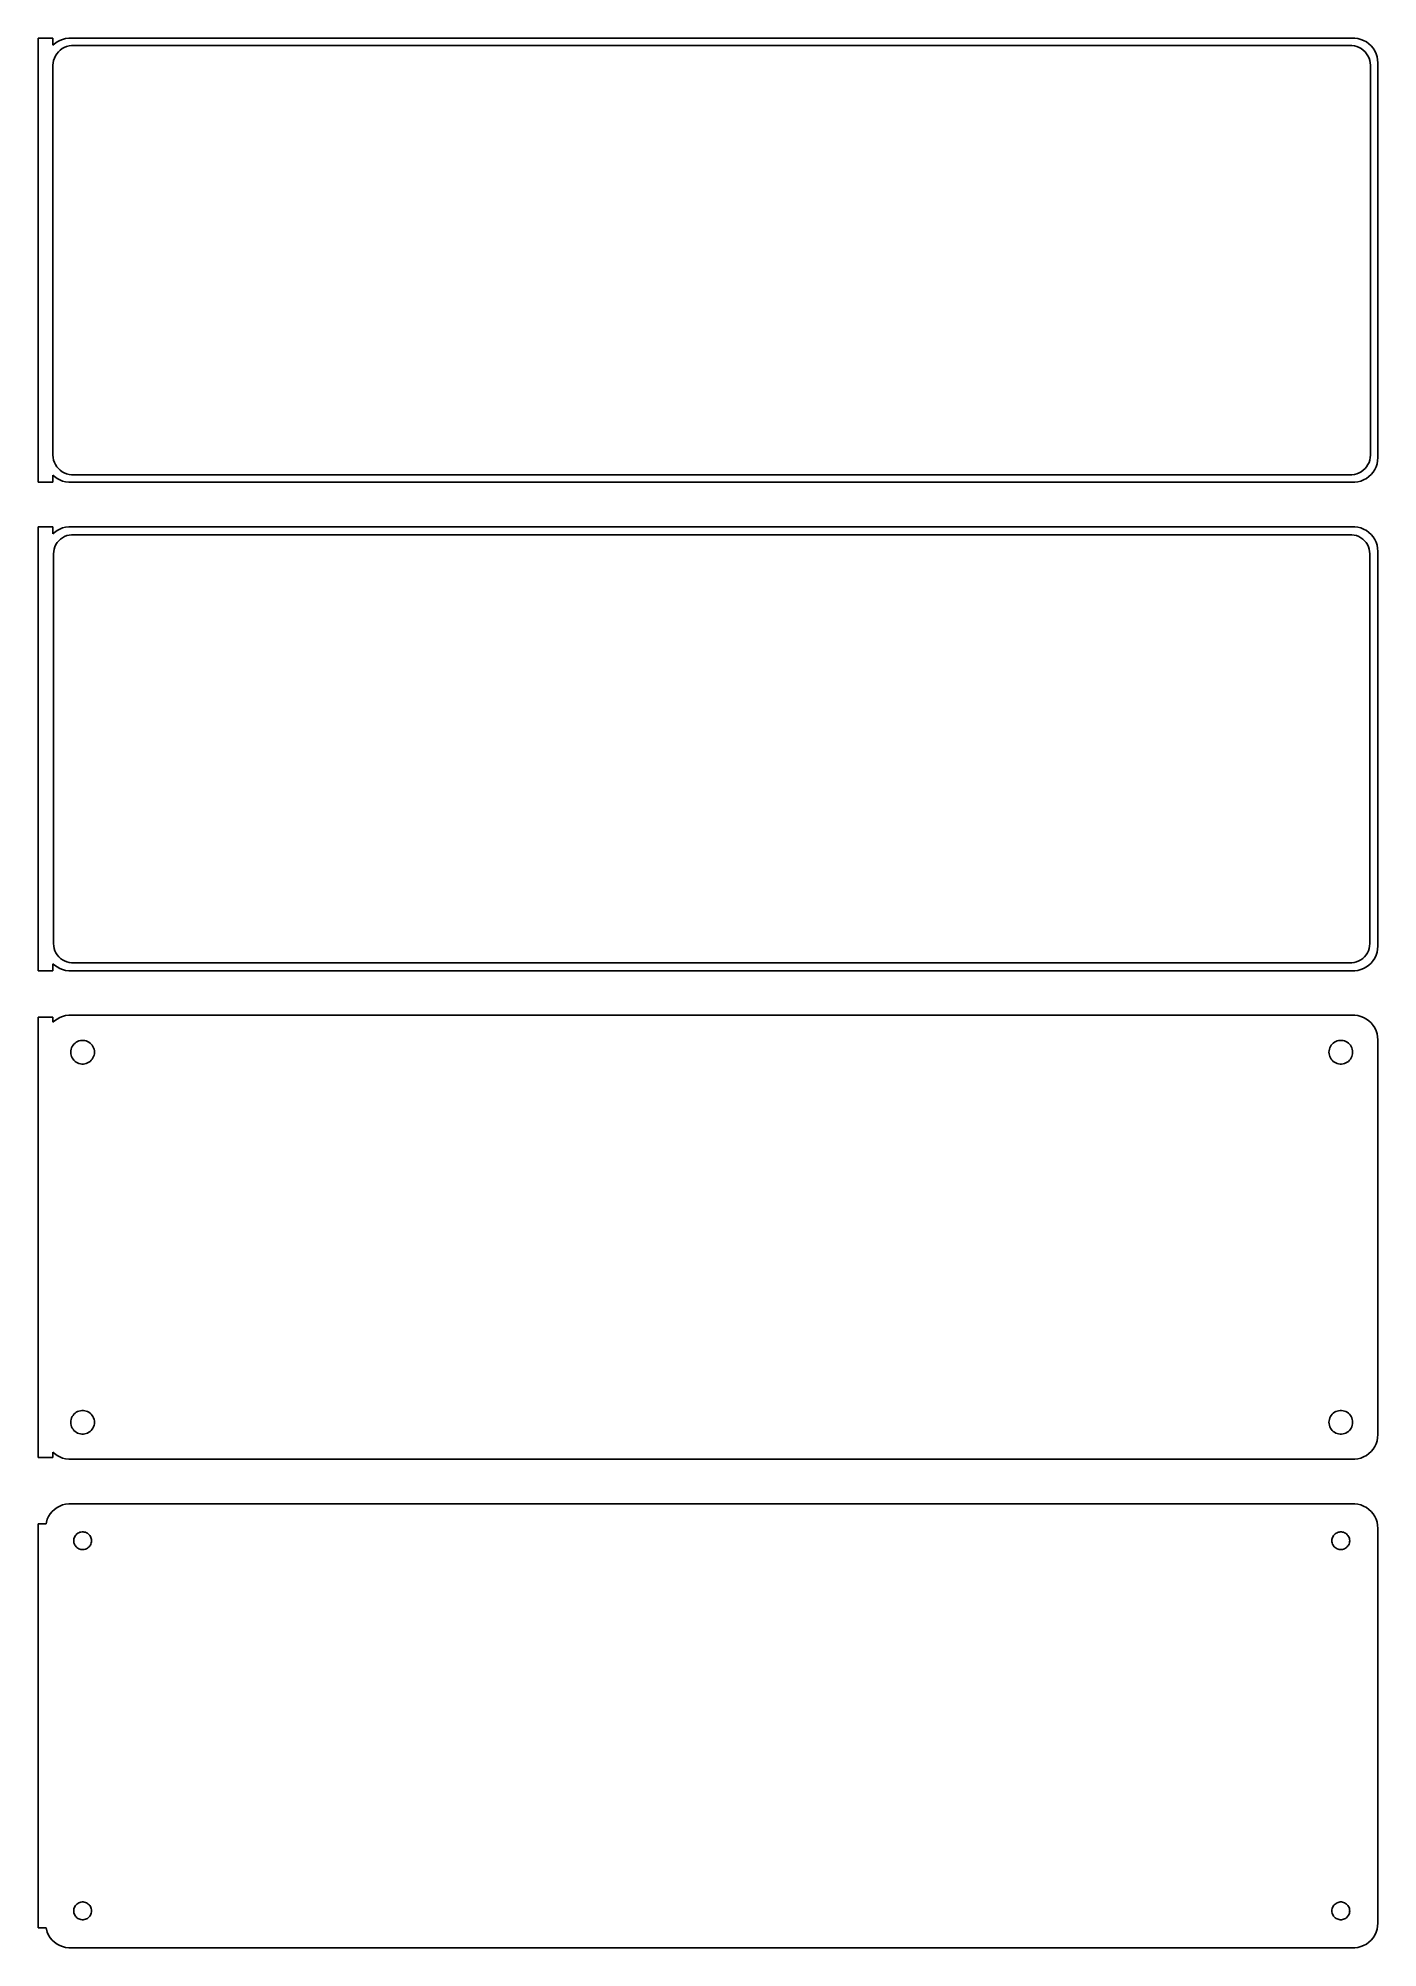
# Model space of a CAD drawing. Header units: metres. Extents: x -136 to 135, y 252 to 639.
import ezdxf

# ---------------------------------------------------------------- set-up
doc = ezdxf.new("R2010")
doc.units = ezdxf.units.M

msp = doc.modelspace()

# ---------------------------------------------------------------- linework, layer by layer
for p, q in [((-133.5, 638.99), (-136.5, 638.99)), ((-136.5, 638.99), (-136.5, 549.01)), ((-133.5, 637.559), (-133.5, 638.99)), ((-132.129, 638.524), (-132.679, 638.222)), ((-131.545, 638.755), (-132.129, 638.524)), ((-130.937, 638.911), (-131.545, 638.755)), ((-130.314, 638.99), (-130.937, 638.911)), ((130.314, 638.99), (-130.314, 638.99)), ((130.937, 638.911), (130.314, 638.99)), ((131.545, 638.755), (130.937, 638.911)), ((132.129, 638.524), (131.545, 638.755)), ((132.679, 638.222), (132.129, 638.524)), ((-133.187, 637.853), (-133.5, 637.559)), ((-133.374, 634.495), (-133.219, 634.972)), ((-133.219, 634.972), (-133.005, 635.427)), ((-132.679, 638.222), (-133.187, 637.853)), ((-133.005, 635.427), (-132.736, 635.851)), ((-132.736, 635.851), (-132.416, 636.238)), ((-132.416, 636.238), (-132.05, 636.582)), ((-132.05, 636.582), (-131.643, 636.877)), ((-131.643, 636.877), (-131.203, 637.119)), ((-131.203, 637.119), (-130.736, 637.304)), ((-130.736, 637.304), (-130.25, 637.429)), ((-130.25, 637.429), (-129.751, 637.492)), ((-129.751, 637.492), (129.751, 637.492)), ((129.751, 637.492), (130.25, 637.429)), ((130.25, 637.429), (130.736, 637.304)), ((130.736, 637.304), (131.203, 637.119)), ((131.203, 637.119), (131.643, 636.877)), ((131.643, 636.877), (132.05, 636.582)), ((132.05, 636.582), (132.416, 636.238)), ((132.416, 636.238), (132.736, 635.851)), ((133.187, 637.853), (132.679, 638.222)), ((132.736, 635.851), (133.005, 635.427)), ((133.005, 635.427), (133.219, 634.972)), ((133.645, 637.423), (133.187, 637.853)), ((133.219, 634.972), (133.374, 634.495)), ((134.045, 636.939), (133.645, 637.423)), ((134.382, 636.409), (134.045, 636.939)), ((134.649, 635.841), (134.382, 636.409)), ((134.843, 635.243), (134.649, 635.841)), ((134.961, 634.627), (134.843, 635.243)), ((-133.5, 633.5), (-133.468, 634.001)), ((-133.5, 554.5), (-133.5, 633.5)), ((-133.468, 634.001), (-133.374, 634.495)), ((133.374, 634.495), (133.468, 634.001)), ((133.468, 634.001), (133.5, 633.5)), ((133.5, 633.5), (133.5, 554.5)), ((135, 634), (134.961, 634.627)), ((135, 554), (135, 634)), ((-133.468, 553.999), (-133.5, 554.5)), ((-133.374, 553.505), (-133.468, 553.999)), ((-133.219, 553.028), (-133.374, 553.505)), ((133.374, 553.505), (133.219, 553.028)), ((133.468, 553.999), (133.374, 553.505)), ((133.5, 554.5), (133.468, 553.999)), ((134.961, 553.373), (135, 554)), ((-133.5, 550.441), (-133.187, 550.147)), ((-133.5, 549.01), (-133.5, 550.441)), ((-133.005, 552.573), (-133.219, 553.028)), ((-133.187, 550.147), (-132.679, 549.778)), ((-132.736, 552.149), (-133.005, 552.573)), ((-132.416, 551.762), (-132.736, 552.149)), ((-132.679, 549.778), (-132.129, 549.476)), ((-132.05, 551.418), (-132.416, 551.762)), ((-131.643, 551.123), (-132.05, 551.418)), ((-131.203, 550.881), (-131.643, 551.123)), ((-130.736, 550.696), (-131.203, 550.881)), ((-130.25, 550.571), (-130.736, 550.696)), ((-129.751, 550.508), (-130.25, 550.571)), ((129.751, 550.508), (-129.751, 550.508)), ((130.25, 550.571), (129.751, 550.508)), ((130.736, 550.696), (130.25, 550.571)), ((131.203, 550.881), (130.736, 550.696)), ((131.643, 551.123), (131.203, 550.881)), ((132.05, 551.418), (131.643, 551.123)), ((132.416, 551.762), (132.05, 551.418)), ((132.129, 549.476), (132.679, 549.778)), ((132.736, 552.149), (132.416, 551.762)), ((132.679, 549.778), (133.187, 550.147)), ((133.005, 552.573), (132.736, 552.149)), ((133.219, 553.028), (133.005, 552.573)), ((133.187, 550.147), (133.645, 550.577)), ((133.645, 550.577), (134.045, 551.061)), ((134.045, 551.061), (134.382, 551.591)), ((134.382, 551.591), (134.649, 552.159)), ((134.649, 552.159), (134.843, 552.757)), ((134.843, 552.757), (134.961, 553.373)), ((-136.5, 549.01), (-133.5, 549.01)), ((-132.129, 549.476), (-131.545, 549.245)), ((-131.545, 549.245), (-130.937, 549.089)), ((-130.937, 549.089), (-130.314, 549.01)), ((-130.314, 549.01), (130.314, 549.01)), ((130.314, 549.01), (130.937, 549.089)), ((130.937, 549.089), (131.545, 549.245)), ((131.545, 549.245), (132.129, 549.476)), ((-133.5, 539.99), (-136.5, 539.99)), ((-136.5, 539.99), (-136.5, 450.01)), ((-133.5, 538.559), (-133.5, 539.99)), ((-133.187, 538.853), (-133.5, 538.559)), ((-132.679, 539.222), (-133.187, 538.853)), ((-132.129, 539.524), (-132.679, 539.222)), ((-131.545, 539.755), (-132.129, 539.524)), ((-131.575, 537.77), (-131.149, 538.004)), ((-130.937, 539.911), (-131.545, 539.755)), ((-131.149, 538.004), (-130.697, 538.183)), ((-130.314, 539.99), (-130.937, 539.911)), ((-130.697, 538.183), (-130.226, 538.304)), ((130.314, 539.99), (-130.314, 539.99)), ((-130.226, 538.304), (-129.743, 538.365)), ((-129.743, 538.365), (129.743, 538.365)), ((129.743, 538.365), (130.226, 538.304)), ((130.226, 538.304), (130.697, 538.183)), ((130.937, 539.911), (130.314, 539.99)), ((130.697, 538.183), (131.149, 538.004)), ((131.545, 539.755), (130.937, 539.911)), ((131.149, 538.004), (131.575, 537.77)), ((132.129, 539.524), (131.545, 539.755)), ((132.679, 539.222), (132.129, 539.524)), ((133.187, 538.853), (132.679, 539.222)), ((133.645, 538.423), (133.187, 538.853)), ((134.045, 537.939), (133.645, 538.423)), ((134.382, 537.409), (134.045, 537.939)), ((-133.373, 534.5), (-133.342, 534.985)), ((-133.373, 455.5), (-133.373, 534.5)), ((-133.342, 534.985), (-133.251, 535.463)), ((-133.251, 535.463), (-133.101, 535.926)), ((-133.101, 535.926), (-132.894, 536.366)), ((-132.894, 536.366), (-132.633, 536.776)), ((-132.633, 536.776), (-132.323, 537.151)), ((-132.323, 537.151), (-131.969, 537.484)), ((-131.969, 537.484), (-131.575, 537.77)), ((131.575, 537.77), (131.969, 537.484)), ((131.969, 537.484), (132.323, 537.151)), ((132.323, 537.151), (132.633, 536.776)), ((132.633, 536.776), (132.894, 536.366)), ((132.894, 536.366), (133.101, 535.926)), ((133.101, 535.926), (133.251, 535.463)), ((133.251, 535.463), (133.342, 534.985)), ((133.342, 534.985), (133.373, 534.5)), ((133.373, 534.5), (133.373, 455.5)), ((134.649, 536.841), (134.382, 537.409)), ((134.843, 536.243), (134.649, 536.841)), ((134.961, 535.627), (134.843, 536.243)), ((135, 535), (134.961, 535.627)), ((135, 455), (135, 535)), ((-133.342, 455.015), (-133.373, 455.5)), ((-133.251, 454.537), (-133.342, 455.015)), ((-133.101, 454.074), (-133.251, 454.537)), ((-132.894, 453.634), (-133.101, 454.074)), ((-132.633, 453.224), (-132.894, 453.634)), ((-132.323, 452.849), (-132.633, 453.224)), ((-131.969, 452.516), (-132.323, 452.849)), ((132.323, 452.849), (131.969, 452.516)), ((132.633, 453.224), (132.323, 452.849)), ((132.894, 453.634), (132.633, 453.224)), ((133.101, 454.074), (132.894, 453.634)), ((133.251, 454.537), (133.101, 454.074)), ((133.342, 455.015), (133.251, 454.537)), ((133.373, 455.5), (133.342, 455.015)), ((134.382, 452.591), (134.649, 453.159)), ((134.649, 453.159), (134.843, 453.757)), ((134.843, 453.757), (134.961, 454.373)), ((134.961, 454.373), (135, 455)), ((-136.5, 450.01), (-133.5, 450.01)), ((-133.5, 451.441), (-133.187, 451.147)), ((-133.5, 450.01), (-133.5, 451.441)), ((-133.187, 451.147), (-132.679, 450.778)), ((-132.679, 450.778), (-132.129, 450.476)), ((-132.129, 450.476), (-131.545, 450.245)), ((-131.575, 452.23), (-131.969, 452.516)), ((-131.149, 451.996), (-131.575, 452.23)), ((-131.545, 450.245), (-130.937, 450.089)), ((-130.697, 451.817), (-131.149, 451.996)), ((-130.937, 450.089), (-130.314, 450.01)), ((-130.226, 451.696), (-130.697, 451.817)), ((-130.314, 450.01), (130.314, 450.01)), ((-129.743, 451.635), (-130.226, 451.696)), ((129.743, 451.635), (-129.743, 451.635)), ((130.226, 451.696), (129.743, 451.635)), ((130.697, 451.817), (130.226, 451.696)), ((130.314, 450.01), (130.937, 450.089)), ((131.149, 451.996), (130.697, 451.817)), ((130.937, 450.089), (131.545, 450.245)), ((131.575, 452.23), (131.149, 451.996)), ((131.545, 450.245), (132.129, 450.476)), ((131.969, 452.516), (131.575, 452.23)), ((132.129, 450.476), (132.679, 450.778)), ((132.679, 450.778), (133.187, 451.147)), ((133.187, 451.147), (133.645, 451.577)), ((133.645, 451.577), (134.045, 452.061)), ((134.045, 452.061), (134.382, 452.591)), ((-133.5, 440.615), (-136.5, 440.615)), ((-136.5, 440.615), (-136.5, 351.385)), ((-133.5, 439.559), (-133.5, 440.615)), ((-133.187, 439.853), (-133.5, 439.559)), ((-132.679, 440.222), (-133.187, 439.853)), ((-132.129, 440.524), (-132.679, 440.222)), ((-131.545, 440.755), (-132.129, 440.524)), ((-130.937, 440.911), (-131.545, 440.755)), ((-130.314, 440.99), (-130.937, 440.911)), ((130.314, 440.99), (-130.314, 440.99)), ((130.937, 440.911), (130.314, 440.99)), ((131.545, 440.755), (130.937, 440.911)), ((132.129, 440.524), (131.545, 440.755)), ((132.679, 440.222), (132.129, 440.524)), ((133.187, 439.853), (132.679, 440.222)), ((133.645, 439.423), (133.187, 439.853)), ((134.045, 438.939), (133.645, 439.423)), ((134.382, 438.409), (134.045, 438.939)), ((134.649, 437.841), (134.382, 438.409)), ((134.843, 437.243), (134.649, 437.841)), ((-129.9, 433.5), (-129.881, 433.801)), ((-129.881, 433.199), (-129.9, 433.5)), ((-129.881, 433.801), (-129.825, 434.097)), ((-129.825, 434.097), (-129.731, 434.383)), ((-129.731, 434.383), (-129.603, 434.656)), ((-129.603, 434.656), (-129.442, 434.911)), ((-129.442, 434.911), (-129.25, 435.143)), ((-129.25, 435.143), (-129.03, 435.349)), ((-129.03, 435.349), (-128.786, 435.526)), ((-128.786, 435.526), (-128.522, 435.672)), ((-128.522, 435.672), (-128.242, 435.783)), ((-128.242, 435.783), (-127.95, 435.857)), ((-127.95, 435.857), (-127.651, 435.895)), ((-127.651, 435.895), (-127.349, 435.895)), ((-127.349, 435.895), (-127.05, 435.857)), ((-127.05, 435.857), (-126.758, 435.783)), ((-126.758, 435.783), (-126.478, 435.672)), ((-126.478, 435.672), (-126.214, 435.526)), ((-126.214, 435.526), (-125.97, 435.349)), ((-125.97, 435.349), (-125.75, 435.143)), ((-125.75, 435.143), (-125.558, 434.911)), ((-125.558, 434.911), (-125.397, 434.656)), ((-125.397, 434.656), (-125.269, 434.383)), ((-125.269, 434.383), (-125.175, 434.097)), ((-125.175, 434.097), (-125.119, 433.801)), ((-125.119, 433.801), (-125.1, 433.5)), ((-125.1, 433.5), (-125.119, 433.199)), ((125.1, 433.5), (125.119, 433.801)), ((125.119, 433.199), (125.1, 433.5)), ((125.119, 433.801), (125.175, 434.097)), ((125.175, 434.097), (125.269, 434.383)), ((125.269, 434.383), (125.397, 434.656)), ((125.397, 434.656), (125.558, 434.911)), ((125.558, 434.911), (125.75, 435.143)), ((125.75, 435.143), (125.97, 435.349)), ((125.97, 435.349), (126.214, 435.526)), ((126.214, 435.526), (126.478, 435.672)), ((126.478, 435.672), (126.758, 435.783)), ((126.758, 435.783), (127.05, 435.857)), ((127.05, 435.857), (127.349, 435.895)), ((127.349, 435.895), (127.651, 435.895)), ((127.651, 435.895), (127.95, 435.857)), ((127.95, 435.857), (128.242, 435.783)), ((128.242, 435.783), (128.522, 435.672)), ((128.522, 435.672), (128.786, 435.526)), ((128.786, 435.526), (129.03, 435.349)), ((129.03, 435.349), (129.25, 435.143)), ((129.25, 435.143), (129.442, 434.911)), ((129.442, 434.911), (129.603, 434.656)), ((129.603, 434.656), (129.731, 434.383)), ((129.731, 434.383), (129.825, 434.097)), ((129.825, 434.097), (129.881, 433.801)), ((129.881, 433.801), (129.9, 433.5)), ((129.9, 433.5), (129.881, 433.199)), ((134.961, 436.627), (134.843, 437.243)), ((135, 436), (134.961, 436.627)), ((135, 356), (135, 436)), ((-129.825, 432.903), (-129.881, 433.199)), ((-129.731, 432.617), (-129.825, 432.903)), ((-129.603, 432.344), (-129.731, 432.617)), ((-129.442, 432.089), (-129.603, 432.344)), ((-129.25, 431.857), (-129.442, 432.089)), ((-129.03, 431.651), (-129.25, 431.857)), ((-128.786, 431.474), (-129.03, 431.651)), ((-128.522, 431.328), (-128.786, 431.474)), ((-128.242, 431.217), (-128.522, 431.328)), ((-127.95, 431.143), (-128.242, 431.217)), ((-127.651, 431.105), (-127.95, 431.143)), ((-127.349, 431.105), (-127.651, 431.105)), ((-127.05, 431.143), (-127.349, 431.105)), ((-126.758, 431.217), (-127.05, 431.143)), ((-126.478, 431.328), (-126.758, 431.217)), ((-126.214, 431.474), (-126.478, 431.328)), ((-125.97, 431.651), (-126.214, 431.474)), ((-125.75, 431.857), (-125.97, 431.651)), ((-125.558, 432.089), (-125.75, 431.857)), ((-125.397, 432.344), (-125.558, 432.089)), ((-125.269, 432.617), (-125.397, 432.344)), ((-125.175, 432.903), (-125.269, 432.617)), ((-125.119, 433.199), (-125.175, 432.903)), ((125.175, 432.903), (125.119, 433.199)), ((125.269, 432.617), (125.175, 432.903)), ((125.397, 432.344), (125.269, 432.617)), ((125.558, 432.089), (125.397, 432.344)), ((125.75, 431.857), (125.558, 432.089)), ((125.97, 431.651), (125.75, 431.857)), ((126.214, 431.474), (125.97, 431.651)), ((126.478, 431.328), (126.214, 431.474)), ((126.758, 431.217), (126.478, 431.328)), ((127.05, 431.143), (126.758, 431.217)), ((127.349, 431.105), (127.05, 431.143)), ((127.651, 431.105), (127.349, 431.105)), ((127.95, 431.143), (127.651, 431.105)), ((128.242, 431.217), (127.95, 431.143)), ((128.522, 431.328), (128.242, 431.217)), ((128.786, 431.474), (128.522, 431.328)), ((129.03, 431.651), (128.786, 431.474)), ((129.25, 431.857), (129.03, 431.651)), ((129.442, 432.089), (129.25, 431.857)), ((129.603, 432.344), (129.442, 432.089)), ((129.731, 432.617), (129.603, 432.344)), ((129.825, 432.903), (129.731, 432.617)), ((129.881, 433.199), (129.825, 432.903)), ((-129.603, 359.656), (-129.442, 359.911)), ((-129.442, 359.911), (-129.25, 360.143)), ((-129.25, 360.143), (-129.03, 360.349)), ((-129.03, 360.349), (-128.786, 360.526)), ((-128.786, 360.526), (-128.522, 360.672)), ((-128.522, 360.672), (-128.242, 360.783)), ((-128.242, 360.783), (-127.95, 360.857)), ((-127.95, 360.857), (-127.651, 360.895)), ((-127.651, 360.895), (-127.349, 360.895)), ((-127.349, 360.895), (-127.05, 360.857)), ((-127.05, 360.857), (-126.758, 360.783)), ((-126.758, 360.783), (-126.478, 360.672)), ((-126.478, 360.672), (-126.214, 360.526)), ((-126.214, 360.526), (-125.97, 360.349)), ((-125.97, 360.349), (-125.75, 360.143)), ((-125.75, 360.143), (-125.558, 359.911)), ((-125.558, 359.911), (-125.397, 359.656)), ((125.397, 359.656), (125.558, 359.911)), ((125.558, 359.911), (125.75, 360.143)), ((125.75, 360.143), (125.97, 360.349)), ((125.97, 360.349), (126.214, 360.526)), ((126.214, 360.526), (126.478, 360.672)), ((126.478, 360.672), (126.758, 360.783)), ((126.758, 360.783), (127.05, 360.857)), ((127.05, 360.857), (127.349, 360.895)), ((127.349, 360.895), (127.651, 360.895)), ((127.651, 360.895), (127.95, 360.857)), ((127.95, 360.857), (128.242, 360.783)), ((128.242, 360.783), (128.522, 360.672)), ((128.522, 360.672), (128.786, 360.526)), ((128.786, 360.526), (129.03, 360.349)), ((129.03, 360.349), (129.25, 360.143)), ((129.25, 360.143), (129.442, 359.911)), ((129.442, 359.911), (129.603, 359.656)), ((-129.9, 358.5), (-129.881, 358.801)), ((-129.881, 358.199), (-129.9, 358.5)), ((-129.881, 358.801), (-129.825, 359.097)), ((-129.825, 357.903), (-129.881, 358.199)), ((-129.825, 359.097), (-129.731, 359.383)), ((-129.731, 357.617), (-129.825, 357.903)), ((-129.731, 359.383), (-129.603, 359.656)), ((-129.603, 357.344), (-129.731, 357.617)), ((-129.442, 357.089), (-129.603, 357.344)), ((-129.25, 356.857), (-129.442, 357.089)), ((-129.03, 356.651), (-129.25, 356.857)), ((-128.786, 356.474), (-129.03, 356.651)), ((-128.522, 356.328), (-128.786, 356.474)), ((-128.242, 356.217), (-128.522, 356.328)), ((-127.95, 356.143), (-128.242, 356.217)), ((-127.651, 356.105), (-127.95, 356.143)), ((-127.349, 356.105), (-127.651, 356.105)), ((-127.05, 356.143), (-127.349, 356.105)), ((-126.758, 356.217), (-127.05, 356.143)), ((-126.478, 356.328), (-126.758, 356.217)), ((-126.214, 356.474), (-126.478, 356.328)), ((-125.97, 356.651), (-126.214, 356.474)), ((-125.75, 356.857), (-125.97, 356.651)), ((-125.558, 357.089), (-125.75, 356.857)), ((-125.397, 357.344), (-125.558, 357.089)), ((-125.397, 359.656), (-125.269, 359.383)), ((-125.269, 357.617), (-125.397, 357.344)), ((-125.269, 359.383), (-125.175, 359.097)), ((-125.175, 357.903), (-125.269, 357.617)), ((-125.175, 359.097), (-125.119, 358.801)), ((-125.119, 358.199), (-125.175, 357.903)), ((-125.119, 358.801), (-125.1, 358.5)), ((-125.1, 358.5), (-125.119, 358.199)), ((125.1, 358.5), (125.119, 358.801)), ((125.119, 358.199), (125.1, 358.5)), ((125.119, 358.801), (125.175, 359.097)), ((125.175, 357.903), (125.119, 358.199)), ((125.175, 359.097), (125.269, 359.383)), ((125.269, 357.617), (125.175, 357.903)), ((125.269, 359.383), (125.397, 359.656)), ((125.397, 357.344), (125.269, 357.617)), ((125.558, 357.089), (125.397, 357.344)), ((125.75, 356.857), (125.558, 357.089)), ((125.97, 356.651), (125.75, 356.857)), ((126.214, 356.474), (125.97, 356.651)), ((126.478, 356.328), (126.214, 356.474)), ((126.758, 356.217), (126.478, 356.328)), ((127.05, 356.143), (126.758, 356.217)), ((127.349, 356.105), (127.05, 356.143)), ((127.651, 356.105), (127.349, 356.105)), ((127.95, 356.143), (127.651, 356.105)), ((128.242, 356.217), (127.95, 356.143)), ((128.522, 356.328), (128.242, 356.217)), ((128.786, 356.474), (128.522, 356.328)), ((129.03, 356.651), (128.786, 356.474)), ((129.25, 356.857), (129.03, 356.651)), ((129.442, 357.089), (129.25, 356.857)), ((129.603, 357.344), (129.442, 357.089)), ((129.603, 359.656), (129.731, 359.383)), ((129.731, 357.617), (129.603, 357.344)), ((129.731, 359.383), (129.825, 359.097)), ((129.825, 357.903), (129.731, 357.617)), ((129.825, 359.097), (129.881, 358.801)), ((129.881, 358.199), (129.825, 357.903)), ((129.881, 358.801), (129.9, 358.5)), ((129.9, 358.5), (129.881, 358.199)), ((-133.5, 351.385), (-133.5, 352.441)), ((-133.5, 352.441), (-133.187, 352.147)), ((133.187, 352.147), (133.645, 352.577)), ((133.645, 352.577), (134.045, 353.061)), ((134.045, 353.061), (134.382, 353.591)), ((134.382, 353.591), (134.649, 354.159)), ((134.649, 354.159), (134.843, 354.757)), ((134.843, 354.757), (134.961, 355.373)), ((134.961, 355.373), (135, 356)), ((-136.5, 351.385), (-133.5, 351.385)), ((-133.187, 352.147), (-132.679, 351.778)), ((-132.679, 351.778), (-132.129, 351.476)), ((-132.129, 351.476), (-131.545, 351.245)), ((-131.545, 351.245), (-130.937, 351.089)), ((-130.937, 351.089), (-130.314, 351.01)), ((-130.314, 351.01), (130.314, 351.01)), ((130.314, 351.01), (130.937, 351.089)), ((130.937, 351.089), (131.545, 351.245)), ((131.545, 351.245), (132.129, 351.476)), ((132.129, 351.476), (132.679, 351.778)), ((132.679, 351.778), (133.187, 352.147)), ((-133.187, 340.853), (-133.645, 340.423)), ((-132.679, 341.222), (-133.187, 340.853)), ((-132.129, 341.524), (-132.679, 341.222)), ((-131.545, 341.755), (-132.129, 341.524)), ((-130.937, 341.911), (-131.545, 341.755)), ((-130.314, 341.99), (-130.937, 341.911)), ((130.314, 341.99), (-130.314, 341.99)), ((130.937, 341.911), (130.314, 341.99)), ((131.545, 341.755), (130.937, 341.911)), ((132.129, 341.524), (131.545, 341.755)), ((132.679, 341.222), (132.129, 341.524)), ((133.187, 340.853), (132.679, 341.222)), ((133.645, 340.423), (133.187, 340.853)), ((-134.9, 337.944), (-136.5, 337.944)), ((-136.5, 337.944), (-136.5, 256.056)), ((-134.843, 338.243), (-134.9, 337.944)), ((-134.649, 338.841), (-134.843, 338.243)), ((-134.382, 339.409), (-134.649, 338.841)), ((-134.045, 339.939), (-134.382, 339.409)), ((-133.645, 340.423), (-134.045, 339.939)), ((134.045, 339.939), (133.645, 340.423)), ((134.382, 339.409), (134.045, 339.939)), ((134.649, 338.841), (134.382, 339.409)), ((134.843, 338.243), (134.649, 338.841)), ((134.961, 337.627), (134.843, 338.243)), ((135, 337), (134.961, 337.627)), ((135, 257), (135, 337)), ((-129.3, 334.5), (-129.286, 334.726)), ((-129.286, 334.274), (-129.3, 334.5)), ((-129.286, 334.726), (-129.243, 334.948)), ((-129.243, 334.052), (-129.286, 334.274)), ((-129.243, 334.948), (-129.174, 335.163)), ((-129.174, 333.837), (-129.243, 334.052)), ((-129.174, 335.163), (-129.077, 335.367)), ((-129.077, 333.633), (-129.174, 333.837)), ((-129.077, 335.367), (-128.956, 335.558)), ((-128.956, 333.442), (-129.077, 333.633)), ((-128.956, 335.558), (-128.812, 335.732)), ((-128.812, 333.268), (-128.956, 333.442)), ((-128.812, 335.732), (-128.647, 335.887)), ((-128.647, 333.113), (-128.812, 333.268)), ((-128.647, 335.887), (-128.464, 336.02)), ((-128.464, 332.98), (-128.647, 333.113)), ((-128.464, 336.02), (-128.266, 336.129)), ((-128.266, 332.871), (-128.464, 332.98)), ((-128.266, 336.129), (-128.056, 336.212)), ((-128.056, 332.788), (-128.266, 332.871)), ((-128.056, 336.212), (-127.837, 336.268)), ((-127.837, 336.268), (-127.613, 336.296)), ((-127.613, 336.296), (-127.387, 336.296)), ((-127.387, 336.296), (-127.163, 336.268)), ((-127.163, 336.268), (-126.944, 336.212)), ((-126.944, 336.212), (-126.734, 336.129)), ((-126.734, 332.871), (-126.944, 332.788)), ((-126.734, 336.129), (-126.536, 336.02)), ((-126.536, 332.98), (-126.734, 332.871)), ((-126.536, 336.02), (-126.353, 335.887)), ((-126.353, 333.113), (-126.536, 332.98)), ((-126.353, 335.887), (-126.188, 335.732)), ((-126.188, 333.268), (-126.353, 333.113)), ((-126.188, 335.732), (-126.044, 335.558)), ((-126.044, 333.442), (-126.188, 333.268)), ((-126.044, 335.558), (-125.923, 335.367)), ((-125.923, 333.633), (-126.044, 333.442)), ((-125.923, 335.367), (-125.826, 335.163)), ((-125.826, 333.837), (-125.923, 333.633)), ((-125.826, 335.163), (-125.757, 334.948)), ((-125.757, 334.052), (-125.826, 333.837)), ((-125.757, 334.948), (-125.714, 334.726)), ((-125.714, 334.274), (-125.757, 334.052)), ((-125.714, 334.726), (-125.7, 334.5)), ((-125.7, 334.5), (-125.714, 334.274)), ((125.7, 334.5), (125.714, 334.726)), ((125.714, 334.274), (125.7, 334.5)), ((125.714, 334.726), (125.757, 334.948)), ((125.757, 334.052), (125.714, 334.274)), ((125.757, 334.948), (125.826, 335.163)), ((125.826, 333.837), (125.757, 334.052)), ((125.826, 335.163), (125.923, 335.367)), ((125.923, 333.633), (125.826, 333.837)), ((125.923, 335.367), (126.044, 335.558)), ((126.044, 333.442), (125.923, 333.633)), ((126.044, 335.558), (126.188, 335.732)), ((126.188, 333.268), (126.044, 333.442)), ((126.188, 335.732), (126.353, 335.887)), ((126.353, 333.113), (126.188, 333.268)), ((126.353, 335.887), (126.536, 336.02)), ((126.536, 332.98), (126.353, 333.113)), ((126.536, 336.02), (126.734, 336.129)), ((126.734, 332.871), (126.536, 332.98)), ((126.734, 336.129), (126.944, 336.212)), ((126.944, 332.788), (126.734, 332.871)), ((126.944, 336.212), (127.163, 336.268)), ((127.163, 336.268), (127.387, 336.296)), ((127.387, 336.296), (127.613, 336.296)), ((127.613, 336.296), (127.837, 336.268)), ((127.837, 336.268), (128.056, 336.212)), ((128.056, 336.212), (128.266, 336.129)), ((128.266, 332.871), (128.056, 332.788)), ((128.266, 336.129), (128.464, 336.02)), ((128.464, 332.98), (128.266, 332.871)), ((128.464, 336.02), (128.647, 335.887)), ((128.647, 333.113), (128.464, 332.98)), ((128.647, 335.887), (128.812, 335.732)), ((128.812, 333.268), (128.647, 333.113)), ((128.812, 335.732), (128.956, 335.558)), ((128.956, 333.442), (128.812, 333.268)), ((128.956, 335.558), (129.077, 335.367)), ((129.077, 333.633), (128.956, 333.442)), ((129.077, 335.367), (129.174, 335.163)), ((129.174, 333.837), (129.077, 333.633)), ((129.174, 335.163), (129.243, 334.948)), ((129.243, 334.052), (129.174, 333.837)), ((129.243, 334.948), (129.286, 334.726)), ((129.286, 334.274), (129.243, 334.052)), ((129.286, 334.726), (129.3, 334.5)), ((129.3, 334.5), (129.286, 334.274)), ((-127.837, 332.732), (-128.056, 332.788)), ((-127.613, 332.704), (-127.837, 332.732)), ((-127.387, 332.704), (-127.613, 332.704)), ((-127.163, 332.732), (-127.387, 332.704)), ((-126.944, 332.788), (-127.163, 332.732)), ((127.163, 332.732), (126.944, 332.788)), ((127.387, 332.704), (127.163, 332.732)), ((127.613, 332.704), (127.387, 332.704)), ((127.837, 332.732), (127.613, 332.704)), ((128.056, 332.788), (127.837, 332.732)), ((-129.3, 259.5), (-129.286, 259.726)), ((-129.286, 259.274), (-129.3, 259.5)), ((-129.286, 259.726), (-129.243, 259.948)), ((-129.243, 259.948), (-129.174, 260.163)), ((-129.174, 260.163), (-129.077, 260.367)), ((-129.077, 260.367), (-128.956, 260.558)), ((-128.956, 260.558), (-128.812, 260.732)), ((-128.812, 260.732), (-128.647, 260.887)), ((-128.647, 260.887), (-128.464, 261.02)), ((-128.464, 261.02), (-128.266, 261.129)), ((-128.266, 261.129), (-128.056, 261.212)), ((-128.056, 261.212), (-127.837, 261.268)), ((-127.837, 261.268), (-127.613, 261.296)), ((-127.613, 261.296), (-127.387, 261.296)), ((-127.387, 261.296), (-127.163, 261.268)), ((-127.163, 261.268), (-126.944, 261.212)), ((-126.944, 261.212), (-126.734, 261.129)), ((-126.734, 261.129), (-126.536, 261.02)), ((-126.536, 261.02), (-126.353, 260.887)), ((-126.353, 260.887), (-126.188, 260.732)), ((-126.188, 260.732), (-126.044, 260.558)), ((-126.044, 260.558), (-125.923, 260.367)), ((-125.923, 260.367), (-125.826, 260.163)), ((-125.826, 260.163), (-125.757, 259.948)), ((-125.757, 259.948), (-125.714, 259.726)), ((-125.714, 259.726), (-125.7, 259.5)), ((-125.7, 259.5), (-125.714, 259.274)), ((125.7, 259.5), (125.714, 259.726)), ((125.714, 259.274), (125.7, 259.5)), ((125.714, 259.726), (125.757, 259.948)), ((125.757, 259.948), (125.826, 260.163)), ((125.826, 260.163), (125.923, 260.367)), ((125.923, 260.367), (126.044, 260.558)), ((126.044, 260.558), (126.188, 260.732)), ((126.188, 260.732), (126.353, 260.887)), ((126.353, 260.887), (126.536, 261.02)), ((126.536, 261.02), (126.734, 261.129)), ((126.734, 261.129), (126.944, 261.212)), ((126.944, 261.212), (127.163, 261.268)), ((127.163, 261.268), (127.387, 261.296)), ((127.387, 261.296), (127.613, 261.296)), ((127.613, 261.296), (127.837, 261.268)), ((127.837, 261.268), (128.056, 261.212)), ((128.056, 261.212), (128.266, 261.129)), ((128.266, 261.129), (128.464, 261.02)), ((128.464, 261.02), (128.647, 260.887)), ((128.647, 260.887), (128.812, 260.732)), ((128.812, 260.732), (128.956, 260.558)), ((128.956, 260.558), (129.077, 260.367)), ((129.077, 260.367), (129.174, 260.163)), ((129.174, 260.163), (129.243, 259.948)), ((129.243, 259.948), (129.286, 259.726)), ((129.286, 259.726), (129.3, 259.5)), ((129.3, 259.5), (129.286, 259.274)), ((-136.5, 256.056), (-134.9, 256.056)), ((-134.9, 256.056), (-134.843, 255.757)), ((-134.843, 255.757), (-134.649, 255.159)), ((-129.243, 259.052), (-129.286, 259.274)), ((-129.174, 258.837), (-129.243, 259.052)), ((-129.077, 258.633), (-129.174, 258.837)), ((-128.956, 258.442), (-129.077, 258.633)), ((-128.812, 258.268), (-128.956, 258.442)), ((-128.647, 258.113), (-128.812, 258.268)), ((-128.464, 257.98), (-128.647, 258.113)), ((-128.266, 257.871), (-128.464, 257.98)), ((-128.056, 257.788), (-128.266, 257.871)), ((-127.837, 257.732), (-128.056, 257.788)), ((-127.613, 257.704), (-127.837, 257.732)), ((-127.387, 257.704), (-127.613, 257.704)), ((-127.163, 257.732), (-127.387, 257.704)), ((-126.944, 257.788), (-127.163, 257.732)), ((-126.734, 257.871), (-126.944, 257.788)), ((-126.536, 257.98), (-126.734, 257.871)), ((-126.353, 258.113), (-126.536, 257.98)), ((-126.188, 258.268), (-126.353, 258.113)), ((-126.044, 258.442), (-126.188, 258.268)), ((-125.923, 258.633), (-126.044, 258.442)), ((-125.826, 258.837), (-125.923, 258.633)), ((-125.757, 259.052), (-125.826, 258.837)), ((-125.714, 259.274), (-125.757, 259.052)), ((125.757, 259.052), (125.714, 259.274)), ((125.826, 258.837), (125.757, 259.052)), ((125.923, 258.633), (125.826, 258.837)), ((126.044, 258.442), (125.923, 258.633)), ((126.188, 258.268), (126.044, 258.442)), ((126.353, 258.113), (126.188, 258.268)), ((126.536, 257.98), (126.353, 258.113)), ((126.734, 257.871), (126.536, 257.98)), ((126.944, 257.788), (126.734, 257.871)), ((127.163, 257.732), (126.944, 257.788)), ((127.387, 257.704), (127.163, 257.732)), ((127.613, 257.704), (127.387, 257.704)), ((127.837, 257.732), (127.613, 257.704)), ((128.056, 257.788), (127.837, 257.732)), ((128.266, 257.871), (128.056, 257.788)), ((128.464, 257.98), (128.266, 257.871)), ((128.647, 258.113), (128.464, 257.98)), ((128.812, 258.268), (128.647, 258.113)), ((128.956, 258.442), (128.812, 258.268)), ((129.077, 258.633), (128.956, 258.442)), ((129.174, 258.837), (129.077, 258.633)), ((129.243, 259.052), (129.174, 258.837)), ((129.286, 259.274), (129.243, 259.052)), ((134.649, 255.159), (134.843, 255.757)), ((134.843, 255.757), (134.961, 256.373)), ((134.961, 256.373), (135, 257)), ((-134.649, 255.159), (-134.382, 254.591)), ((-134.382, 254.591), (-134.045, 254.061)), ((-134.045, 254.061), (-133.645, 253.577)), ((-133.645, 253.577), (-133.187, 253.147)), ((-133.187, 253.147), (-132.679, 252.778)), ((-132.679, 252.778), (-132.129, 252.476)), ((-132.129, 252.476), (-131.545, 252.245)), ((-131.545, 252.245), (-130.937, 252.089)), ((-130.937, 252.089), (-130.314, 252.01)), ((-130.314, 252.01), (130.314, 252.01)), ((130.314, 252.01), (130.937, 252.089)), ((130.937, 252.089), (131.545, 252.245)), ((131.545, 252.245), (132.129, 252.476)), ((132.129, 252.476), (132.679, 252.778)), ((132.679, 252.778), (133.187, 253.147)), ((133.187, 253.147), (133.645, 253.577)), ((133.645, 253.577), (134.045, 254.061)), ((134.045, 254.061), (134.382, 254.591)), ((134.382, 254.591), (134.649, 255.159))]:
    msp.add_line(p, q)

doc.saveas('drawing.dxf')
